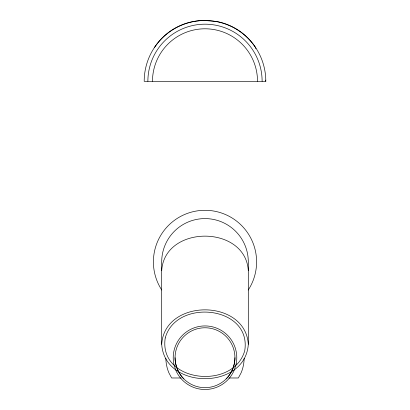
<?xml version="1.0" encoding="UTF-8"?>
<svg xmlns="http://www.w3.org/2000/svg" width="410" height="410" viewBox="0 0 410 410"><rect width="100%" height="100%" fill="white"/><g stroke="black" fill="none" stroke-linecap="round" stroke-linejoin="round"><path stroke-width="0.61" d="M234.945 357.715A29.945 29.945 0 0 1 190.03 383.647A29.945 29.945 0 0 1 190.03 331.782A29.945 29.945 0 0 1 234.945 357.715C234.833 365.587 231.665 373.243 226.171 378.886M161.699 270.554C164.61 224.675 245.39 224.675 248.301 270.554M161.699 344.262C164.61 298.383 245.39 298.383 248.301 344.262C245.39 390.141 164.61 390.141 161.699 344.262L161.699 261.893A43.301 43.301 0 0 1 205 218.591A43.301 43.301 0 0 1 248.301 261.893L248.301 344.262M265.444 80.104L265.808 81.308L144.192 81.308A60.808 60.808 0 0 1 205 20.5L216.926 21.551A62.551 60.808 -61.9 0 1 255.563 47.524L255.927 48.734M181.179 377.984L171.647 377.984L168.823 372.7A39.155 39.155 0 0 1 165.85 358.35M228.821 377.984L238.353 377.984L241.177 372.7A39.155 39.155 0 0 0 244.15 358.35M183.829 378.886C178.335 373.243 175.167 365.587 175.055 357.715M161.755 290.034A51.593 51.593 0 0 1 171.139 222.963A51.593 51.593 0 0 1 238.861 222.963A51.593 51.593 0 0 1 248.245 290.034M265.808 81.308A60.808 60.808 0 0 0 205 20.5A62.551 60.808 61.9 0 0 154.437 47.524M147.877 81.308A57.123 57.123 0 0 1 205 24.185A57.123 57.123 0 0 1 262.123 81.308M152.484 81.308A52.516 52.516 0 0 1 205 28.792A52.516 52.516 0 0 1 257.516 81.308M165.24 337.932C158.224 382.643 233.818 390.469 244.76 350.591C251.776 305.88 176.182 298.055 165.24 337.932M236.175 363.916L234.366 369.876A31.785 31.785 0 0 1 175.634 369.876L173.825 363.916A31.785 31.785 0 0 1 205 325.93A31.785 31.785 0 0 1 236.175 363.916"/></g></svg>
